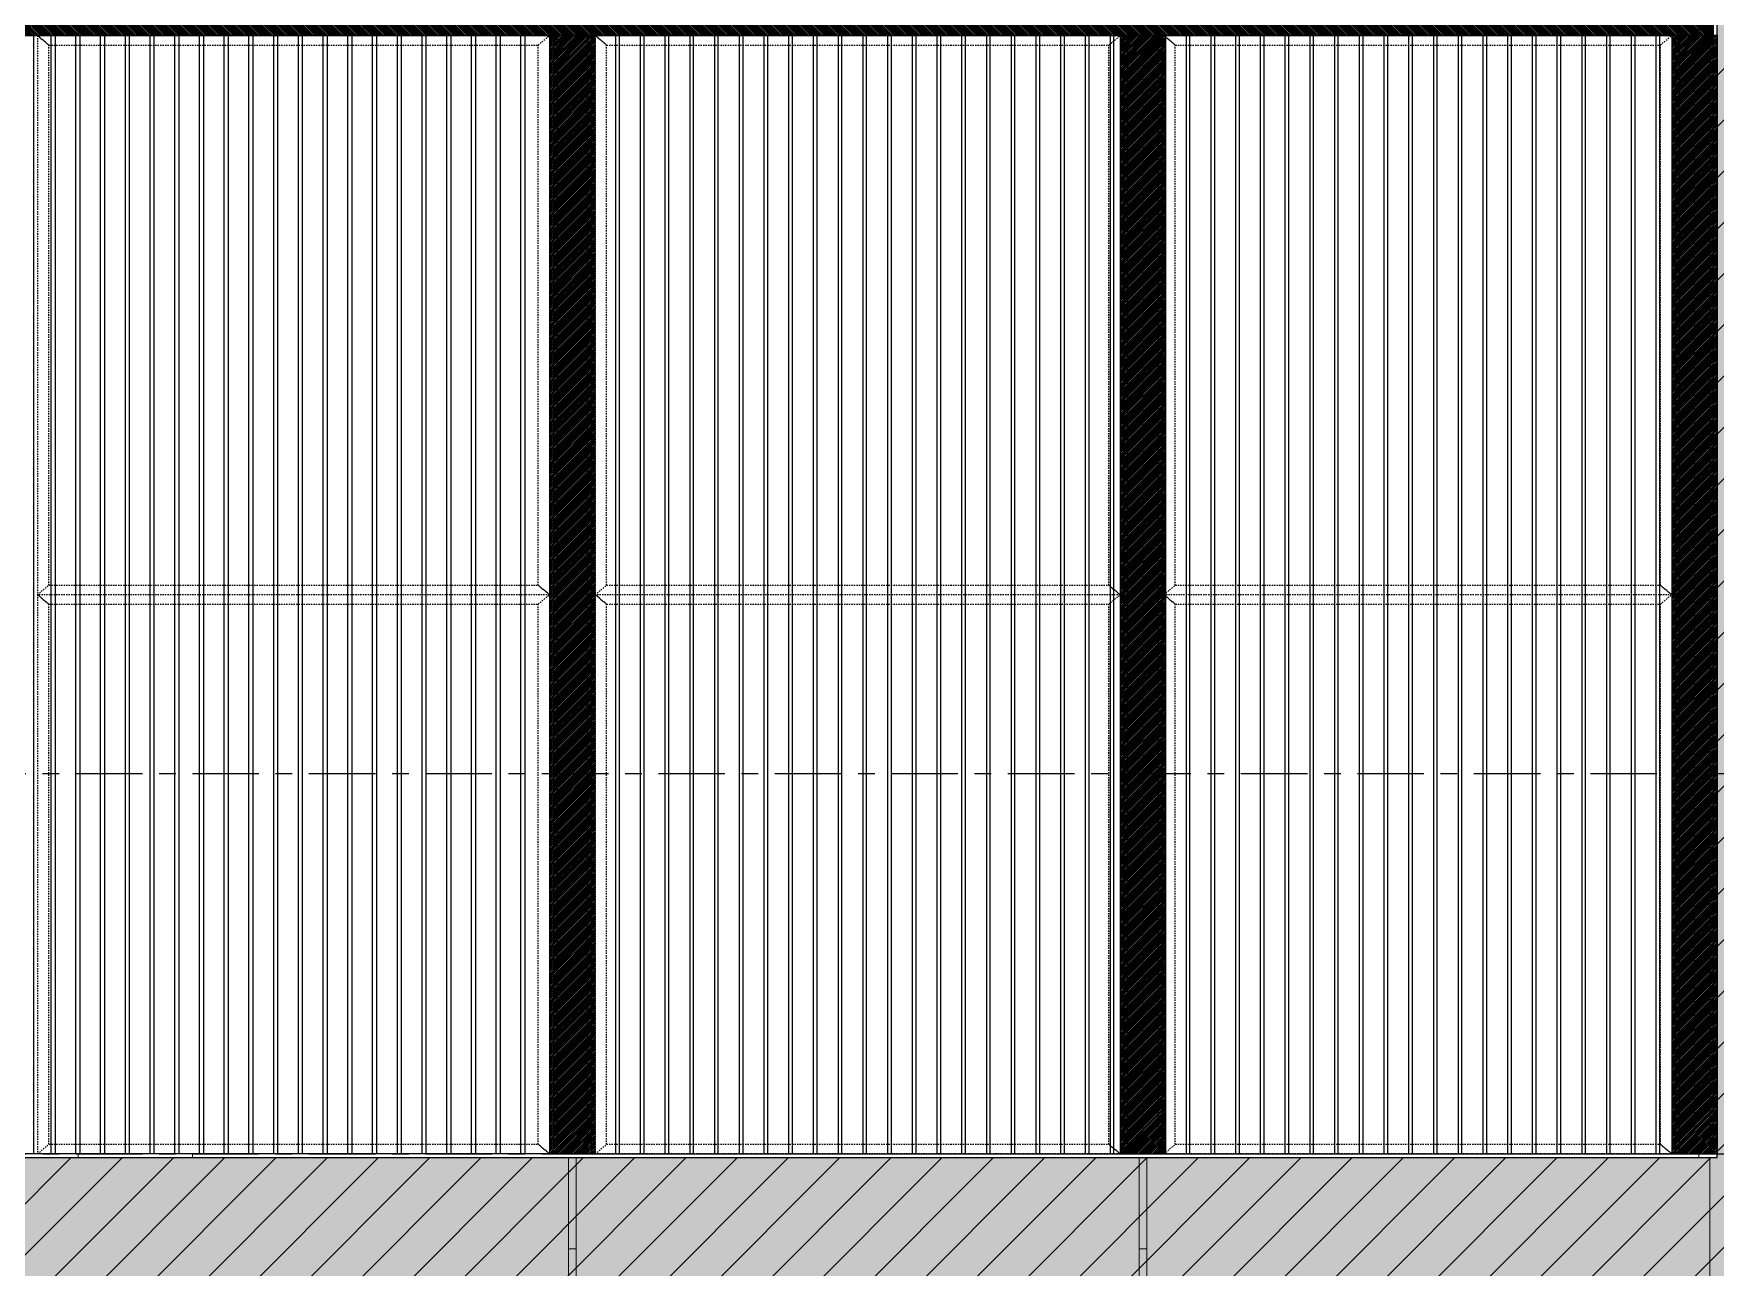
# Model space of a CAD drawing. Header units: millimetres. Extents: x 3774 to 718460, y -768339 to 192544.
# Drawn here: x 409014 to 413435, y -728615 to -725372 of the extents above; entities that cross this region are included whole.
import ezdxf
from ezdxf.xclip import XClip

# ---------------------------------------------------------------- set-up
doc = ezdxf.new("R2010")
doc.units = ezdxf.units.MM
doc.header["$XCLIPFRAME"] = 0
doc.set_wipeout_variables(frame=1)
for name, pattern in [('TA_GL_000.70000', [1.925, 0.7, -0.175, 0.175, -0.175, 0.7]), ('TA_HL_001.00000', [6.5, 3.55, -2.95]), ('XKITLINE00', [0]), ('XKITLINE02', [4, 2, -2])]:
    doc.linetypes.add(name, pattern=pattern)
for name, color, linetype in [('000 - 0_SYM_DWG_GRIDLINE_MAIN_COLOR_251', 7, 'Continuous'), ('000 - CONCRETE_COL_HATCH_', 7, 'Continuous'), ('010 - ASPG_EXTR_MAIN_COLOR_2', 7, 'Continuous'), ('010 - ASPG_EXTR_WIPEOUT_', 7, 'Continuous'), ('010 - ASPG_FRAMING_MAIN_COLOR_1', 7, 'Continuous'), ('010 - ASPG_FRAMING_SUB_COLOR_2', 7, 'Continuous'), ('010 - ASPG_FRAMING_SUB_COLOR_3', 7, 'Continuous')]:
    doc.layers.add(name, color=color, linetype=linetype)
doc.layers.add('000_AREA_ASPG_AREA_HATCH_', color=7, linetype='Continuous', plot=False)
doc.layers.add('000_AREA_ASPG_AREA_MAIN_COLOR_1', color=7, linetype='Continuous', plot=False)
doc.layers.add('Bolt', color=7, linetype='Continuous', lineweight=0)
doc.layers.add('Part', color=7, linetype='Continuous', lineweight=0)
doc.styles.add('TA', font='', dxfattribs={"height": 4.5})
doc.styles.get('TA').set_extended_font_data('Cordia New')

# ---------------------------------------------------------------- blocks, each defined once
blk = doc.blocks.new('*U5902')
at = {"layer": '000 - 0_SYM_DWG_GRIDLINE_MAIN_COLOR_251', "color": 7, "linetype": 'ByBlock', "ltscale": 5}
blk.add_line((10, 0), (-759, 0), dxfattribs=at)
at = {"color": 7, "style": 'TA', "flags": 1}
blk.add_attdef('LOCATION', (6, -6), '', height=4.5, rotation=270, dxfattribs=at)
blk = doc.blocks.new('W-1-PP19-SE-ENT3_20260407-104913_PP19_ENT3_ELE1_DIMS_1')
at = {"layer": '000 - 0_SYM_DWG_GRIDLINE_MAIN_COLOR_251', "color": 7, "linetype": 'TA_GL_000.70000', "xscale": 50.00000000000003, "yscale": 50.00000000000003, "zscale": 50.00000000000003, "rotation": 180}
blk.add_blockref('*U5902', (-27800, 106550), dxfattribs=at)
blk = doc.blocks.new('*A6363518')
at = {"layer": 'Part', "color": 7, "linetype": 'XKITLINE00', "lineweight": 0}
for p, q in [((2328.169484, -128.668902), (2192.969406, -128.668902)), ((2328.169484, -128.668902), (2328.169484, -129.068902)), ((2328.169484, -129.068902), (2192.969406, -129.068902))]:
    blk.add_line(p, q, dxfattribs=at)
blk = doc.blocks.new('*A6373519')
at = {"layer": 'Part', "color": 7, "linetype": 'XKITLINE00', "lineweight": 0}
for p, q in [((2328.969518, -124.453462), (2179.563596, -124.453462)), ((2328.169484, -131.653462), (2328.969518, -131.653462))]:
    blk.add_line(p, q, dxfattribs=at)
blk = doc.blocks.new('*A13264208')
at = {"layer": 'Part', "color": 7, "linetype": 'XKITLINE00', "lineweight": 0}
for q in [(2363.049523, -106.453462), (2363.435963, -110.453462)]:
    blk.add_line((2363.049523, -110.453462), q, dxfattribs=at)
blk = doc.blocks.new('*A13304212')
at = {"layer": 'Part', "color": 7, "linetype": 'XKITLINE00', "lineweight": 0}
for p, q in [((2335.769518, -86.773462), (2334.969518, -86.773462)), ((2334.969518, -92.053462), (2334.969518, -86.773462)), ((2335.769518, -92.053462), (2335.769518, -86.773462)), ((2334.969518, -104.053462), (2334.969518, -92.621462)), ((2335.769518, -104.053462), (2335.769518, -92.621462)), ((2334.969518, -116.053462), (2334.969518, -104.621462)), ((2335.769518, -116.053462), (2335.769518, -104.621462)), ((2334.969518, -128.053462), (2334.969518, -116.621462)), ((2335.769518, -128.053462), (2335.769518, -116.621462)), ((2334.969518, -130.133462), (2334.969518, -128.621462)), ((2335.769518, -130.133462), (2335.769518, -128.621462)), ((2334.969518, -130.133462), (2335.769518, -130.133462))]:
    blk.add_line(p, q, dxfattribs=at)
blk = doc.blocks.new('*A13314213')
at = {"layer": 'Part', "color": 7, "linetype": 'XKITLINE00', "lineweight": 0}
for p, q in [((2359.449603, -86.773462), (2358.649603, -86.773462)), ((2358.649603, -92.053462), (2358.649603, -86.773462)), ((2359.449603, -92.053462), (2359.449603, -86.773462)), ((2358.649603, -104.053462), (2358.649603, -92.621462)), ((2359.449603, -104.053462), (2359.449603, -92.621462)), ((2358.649603, -116.053462), (2358.649603, -104.621462)), ((2359.449603, -116.053462), (2359.449603, -104.621462)), ((2358.649603, -128.053462), (2358.649603, -116.621462)), ((2359.449603, -128.053462), (2359.449603, -116.621462)), ((2358.649603, -130.133462), (2358.649603, -128.621462)), ((2359.449603, -130.133462), (2359.449603, -128.621462)), ((2358.649603, -130.133462), (2359.449603, -130.133462))]:
    blk.add_line(p, q, dxfattribs=at)
blk = doc.blocks.new('*A13374219')
at = {"layer": 'Part', "color": 7, "linetype": 'XKITLINE00', "lineweight": 0}
for p, q in [((2328.969518, -124.453462), (2328.969518, -78.053462)), ((2328.969518, -78.053462), (2331.369518, -78.053462)), ((2331.369518, -124.453462), (2331.369518, -78.053462)), ((2328.969518, -124.453462), (2331.369518, -124.453462))]:
    blk.add_line(p, q, dxfattribs=at)
blk = doc.blocks.new('*A13384220')
at = {"layer": 'Part', "color": 7, "linetype": 'XKITLINE00', "lineweight": 0}
for p, q in [((2363.049523, -124.453462), (2363.049523, -78.053462)), ((2363.049523, -78.053462), (2363.435963, -78.053462)), ((2365.449523, -84.533462), (2365.449523, -84.373462)), ((2365.449523, -108.533462), (2365.449523, -108.373462)), ((2363.049523, -124.453462), (2363.435963, -124.453462))]:
    blk.add_line(p, q, dxfattribs=at)
blk = doc.blocks.new('*A13914273')
at = {"layer": 'Part', "color": 7, "linetype": 'XKITLINE00', "lineweight": 0}
for p, q in [((2351.279433, -132.533462), (2339.439433, -132.533462)), ((2339.439433, -132.533462), (2339.439433, -156.373462)), ((2351.279433, -132.533462), (2351.279433, -156.373462)), ((2351.279433, -156.373462), (2339.439433, -156.373462))]:
    blk.add_line(p, q, dxfattribs=at)
blk = doc.blocks.new('*A13924274')
at = {"layer": 'Part', "color": 7, "linetype": 'XKITLINE00', "lineweight": 0}
for p, q in [((2363.279433, -132.533462), (2351.439433, -132.533462)), ((2351.439433, -132.533462), (2351.439433, -156.373462)), ((2363.279433, -132.533462), (2363.279433, -156.373462)), ((2363.279433, -156.373462), (2351.439433, -156.373462))]:
    blk.add_line(p, q, dxfattribs=at)
blk = doc.blocks.new('*A13934275')
at = {"layer": 'Part', "color": 7, "linetype": 'XKITLINE00', "lineweight": 0}
for p, q in [((2339.279433, -132.533462), (2327.439433, -132.533462)), ((2327.439433, -132.533462), (2327.439433, -156.373462)), ((2339.279433, -132.533462), (2339.279433, -156.373462)), ((2339.279433, -156.373462), (2327.439433, -156.373462))]:
    blk.add_line(p, q, dxfattribs=at)
blk = doc.blocks.new('*A13944276')
at = {"layer": 'Part', "color": 7, "linetype": 'XKITLINE00', "lineweight": 0}
for p, q in [((2363.049523, -132.533462), (2363.049523, -124.453462)), ((2363.049523, -124.453462), (2363.435963, -124.453462)), ((2365.449523, -132.533462), (2365.449523, -132.373462)), ((2363.279433, -148.853462), (2363.435963, -148.853462))]:
    blk.add_line(p, q, dxfattribs=at)
blk = doc.blocks.new('*A13954277')
at = {"layer": 'Part', "color": 7, "linetype": 'XKITLINE00', "lineweight": 0}
for p, q in [((2328.969518, -132.533462), (2328.969518, -124.453462)), ((2328.969518, -124.453462), (2331.369518, -124.453462)), ((2331.369518, -132.533462), (2331.369518, -124.453462))]:
    blk.add_line(p, q, dxfattribs=at)
blk = doc.blocks.new('*A14024284')
at = {"layer": 'Part', "color": 7, "linetype": 'XKITLINE00', "lineweight": 0}
for p, q in [((2324.169484, -131.053462), (2324.169484, -129.233462)), ((2328.169484, -129.233462), (2324.169484, -129.233462)), ((2328.169484, -132.405462), (2328.169484, -129.233462)), ((2324.169484, -130.67527), (2328.169484, -130.67527)), ((2324.169484, -131.053462), (2324.169484, -132.453462)), ((2328.169484, -131.053462), (2324.169484, -131.053462)), ((2324.169484, -132.405462), (2328.169484, -132.405462)), ((2328.169484, -132.453462), (2324.169484, -132.453462)), ((2328.169484, -132.405462), (2328.169484, -132.453462))]:
    blk.add_line(p, q, dxfattribs=at)
blk = doc.blocks.new('*A14034285')
at = {"layer": 'Part', "color": 7, "linetype": 'XKITLINE00', "lineweight": 0}
for p, q in [((2336.249518, -130.213462), (2334.489518, -130.213462)), ((2334.489518, -130.213462), (2334.489518, -130.293462)), ((2336.249518, -130.293462), (2334.489518, -130.293462)), ((2336.249518, -130.213462), (2336.249518, -130.293462))]:
    blk.add_line(p, q, dxfattribs=at)
blk = doc.blocks.new('*A14044286')
at = {"layer": 'Part', "color": 7, "linetype": 'XKITLINE00', "lineweight": 0}
for p, q in [((2334.329518, -130.453462), (2334.489518, -130.293462)), ((2334.489518, -130.293462), (2336.249518, -130.293462)), ((2336.249518, -130.293462), (2336.409518, -130.453462))]:
    blk.add_line(p, q, dxfattribs=at)
blk = doc.blocks.new('*A14054287')
at = {"layer": 'Part', "color": 7, "linetype": 'XKITLINE00', "lineweight": 0}
for p, q in [((2335.305518, -130.133462), (2335.305518, -130.173462)), ((2335.345518, -130.213462), (2335.345518, -130.133462)), ((2335.305518, -130.173462), (2334.865518, -130.173462)), ((2334.865518, -130.173462), (2334.865518, -130.213462))]:
    blk.add_line(p, q, dxfattribs=at)
blk = doc.blocks.new('*A14064288')
at = {"layer": 'Part', "color": 7, "linetype": 'XKITLINE00', "lineweight": 0}
for p, q in [((2334.969518, -128.573462), (2334.969518, -128.621462)), ((2334.969518, -128.621462), (2335.769518, -128.621462)), ((2335.769518, -128.621462), (2335.769518, -128.573462))]:
    blk.add_line(p, q, dxfattribs=at)
blk = doc.blocks.new('*A14074289')
at = {"layer": 'Part', "color": 7, "linetype": 'XKITLINE00', "lineweight": 0}
for p, q in [((2335.345518, -129.421462), (2335.345518, -128.621462)), ((2335.345518, -128.621462), (2335.393518, -128.621462)), ((2335.393518, -129.421462), (2335.393518, -128.621462)), ((2335.345518, -128.861462), (2335.393518, -128.861462)), ((2335.345518, -129.421462), (2335.393518, -129.421462))]:
    blk.add_line(p, q, dxfattribs=at)
blk = doc.blocks.new('*A14084290')
at = {"layer": 'Part', "color": 7, "linetype": 'XKITLINE00', "lineweight": 0}
for p, q in [((2327.769484, -129.068902), (2328.169484, -129.068902)), ((2327.769484, -129.233462), (2327.769484, -129.068902)), ((2328.169484, -129.068902), (2328.169484, -129.233462))]:
    blk.add_line(p, q, dxfattribs=at)
blk = doc.blocks.new('*A14094291')
at = {"layer": 'Part', "color": 7, "linetype": 'XKITLINE00', "lineweight": 0}
for p, q in [((2328.169484, -129.068902), (2324.569406, -129.068902)), ((2324.569406, -129.068902), (2324.569406, -129.233462)), ((2328.169484, -129.233462), (2328.169484, -129.068902))]:
    blk.add_line(p, q, dxfattribs=at)
blk = doc.blocks.new('*A14214303')
at = {"layer": 'Part', "color": 7, "linetype": 'XKITLINE00', "lineweight": 0}
for p, q in [((2335.345518, -117.421462), (2335.345518, -116.621462)), ((2335.345518, -116.621462), (2335.393518, -116.621462)), ((2335.393518, -117.421462), (2335.393518, -116.621462)), ((2335.345518, -116.861462), (2335.393518, -116.861462)), ((2335.345518, -117.421462), (2335.393518, -117.421462))]:
    blk.add_line(p, q, dxfattribs=at)
blk = doc.blocks.new('*A14224304')
at = {"layer": 'Part', "color": 7, "linetype": 'XKITLINE00', "lineweight": 0}
for p, q in [((2334.969518, -116.573462), (2334.969518, -116.621462)), ((2334.969518, -116.621462), (2335.769518, -116.621462)), ((2335.769518, -116.621462), (2335.769518, -116.573462))]:
    blk.add_line(p, q, dxfattribs=at)
blk = doc.blocks.new('*A14324314')
at = {"layer": 'Bolt', "color": 7, "linetype": 'XKITLINE00', "lineweight": 0}
for p, q in [((2330.257526, -129.933462), (2330.332118, -129.933462)), ((2330.369526, -129.821462), (2330.369526, -129.896054)), ((2330.369526, -130.045462), (2330.369526, -129.97087)), ((2330.481526, -129.933462), (2330.406934, -129.933462))]:
    blk.add_line(p, q, dxfattribs=at)
blk = doc.blocks.new('*A14334315')
at = {"layer": 'Bolt', "color": 7, "linetype": 'XKITLINE02', "lineweight": 0}
for p, q in [((2330.369526, -130.356822), (2330.369526, -130.013462)), ((2330.369526, -130.356822), (2330.369526, -130.013462)), ((2330.193526, -130.293462), (2330.193526, -130.213462)), ((2330.193526, -130.293462), (2330.193526, -130.213462)), ((2330.545526, -130.293462), (2330.545526, -130.213462)), ((2330.545526, -130.293462), (2330.545526, -130.213462))]:
    blk.add_line(p, q, dxfattribs=at)
blk = doc.blocks.new('*A14344316')
at = {"layer": 'Bolt', "color": 7, "linetype": 'XKITLINE02', "lineweight": 0}
for p, q in [((2335.456878, -129.933462), (2335.113518, -129.933462)), ((2335.345518, -129.877462), (2335.305518, -129.877462)), ((2335.345518, -129.989462), (2335.305518, -129.989462)), ((2335.393518, -129.877462), (2335.345518, -129.877462)), ((2335.393518, -129.989462), (2335.345518, -129.989462))]:
    blk.add_line(p, q, dxfattribs=at)
blk = doc.blocks.new('*A14354317')
at = {"layer": 'Bolt'}
for points in [[(2334.786, -130.213), (2334.786, -130.293), (2334.674, -130.293), (2334.674, -130.213)], [(2336.066, -130.213), (2336.066, -130.293), (2335.954, -130.293), (2335.954, -130.213)]]:
    blk.add_hatch(color=7, dxfattribs=at).paths.add_polyline_path(points, flags=17)
at = {"layer": 'Bolt', "color": 7, "linetype": 'XKITLINE00', "lineweight": 0}
for p, q in [((2334.73, -130.357), (2334.73, -130.013)), ((2336.01, -130.357), (2336.01, -130.013)), ((2334.674, -130.293), (2334.674, -130.213)), ((2334.786, -130.293), (2334.786, -130.213)), ((2335.954, -130.293), (2335.954, -130.213)), ((2336.066, -130.293), (2336.066, -130.213))]:
    blk.add_line(p, q, dxfattribs=at)
blk = doc.blocks.new('*A14364318')
at = {"layer": 'Bolt'}
for points in [[(2335.074, -128.573), (2335.074, -128.525), (2335.186, -128.525), (2335.186, -128.573)], [(2335.074, -128.621), (2335.074, -128.573), (2335.186, -128.573), (2335.186, -128.621)], [(2335.554, -128.573), (2335.554, -128.525), (2335.666, -128.525), (2335.666, -128.573)], [(2335.554, -128.621), (2335.554, -128.573), (2335.666, -128.573), (2335.666, -128.621)]]:
    blk.add_hatch(color=7, dxfattribs=at).paths.add_polyline_path(points, flags=17)
at = {"layer": 'Bolt', "color": 7, "linetype": 'XKITLINE00', "lineweight": 0}
for p, q in [((2335.13, -128.685), (2335.13, -128.341)), ((2335.61, -128.685), (2335.61, -128.341)), ((2335.074, -128.573), (2335.074, -128.525)), ((2335.074, -128.621), (2335.074, -128.573)), ((2335.186, -128.573), (2335.186, -128.525)), ((2335.186, -128.621), (2335.186, -128.573)), ((2335.554, -128.573), (2335.554, -128.525)), ((2335.554, -128.621), (2335.554, -128.573)), ((2335.666, -128.573), (2335.666, -128.525)), ((2335.666, -128.621), (2335.666, -128.573))]:
    blk.add_line(p, q, dxfattribs=at)
blk = doc.blocks.new('*A14384320')
at = {"layer": 'Bolt', "color": 7, "linetype": 'XKITLINE02', "lineweight": 0}
for p, q in [((2329.489522, -128.684822), (2329.489522, -128.341462)), ((2329.489522, -128.684822), (2329.489522, -128.341462)), ((2329.313522, -128.621462), (2329.313522, -128.573462)), ((2329.313522, -128.621462), (2329.313522, -128.573462)), ((2329.433522, -128.573462), (2329.433522, -128.525462)), ((2329.433522, -128.573462), (2329.433522, -128.525462)), ((2329.545522, -128.573462), (2329.545522, -128.525462)), ((2329.545522, -128.573462), (2329.545522, -128.525462)), ((2329.665522, -128.621462), (2329.665522, -128.573462)), ((2329.665522, -128.621462), (2329.665522, -128.573462))]:
    blk.add_line(p, q, dxfattribs=at)
blk = doc.blocks.new('*A14424324')
at = {"layer": 'Bolt', "color": 7, "linetype": 'XKITLINE02', "lineweight": 0}
for p, q in [((2329.489525, -116.684822), (2329.489525, -116.341462)), ((2329.489525, -116.684822), (2329.489525, -116.341462)), ((2329.313525, -116.621462), (2329.313525, -116.573462)), ((2329.313525, -116.621462), (2329.313525, -116.573462)), ((2329.433525, -116.573462), (2329.433525, -116.525462)), ((2329.433525, -116.573462), (2329.433525, -116.525462)), ((2329.545525, -116.573462), (2329.545525, -116.525462)), ((2329.545525, -116.573462), (2329.545525, -116.525462)), ((2329.665525, -116.621462), (2329.665525, -116.573462)), ((2329.665525, -116.621462), (2329.665525, -116.573462))]:
    blk.add_line(p, q, dxfattribs=at)
blk = doc.blocks.new('*A14444326')
at = {"layer": 'Bolt', "color": 7, "linetype": 'XKITLINE02', "lineweight": 0}
for p, q in [((2329.489522, -116.684822), (2329.489522, -116.341462)), ((2329.489522, -116.684822), (2329.489522, -116.341462)), ((2329.313522, -116.621462), (2329.313522, -116.573462)), ((2329.313522, -116.621462), (2329.313522, -116.573462)), ((2329.433522, -116.573462), (2329.433522, -116.525462)), ((2329.433522, -116.573462), (2329.433522, -116.525462)), ((2329.545522, -116.573462), (2329.545522, -116.525462)), ((2329.545522, -116.573462), (2329.545522, -116.525462)), ((2329.665522, -116.621462), (2329.665522, -116.573462)), ((2329.665522, -116.621462), (2329.665522, -116.573462))]:
    blk.add_line(p, q, dxfattribs=at)
blk = doc.blocks.new('*A14454327')
at = {"layer": 'Bolt'}
for points in [[(2335.074, -116.573), (2335.074, -116.525), (2335.186, -116.525), (2335.186, -116.573)], [(2335.074, -116.621), (2335.074, -116.573), (2335.186, -116.573), (2335.186, -116.621)], [(2335.554, -116.573), (2335.554, -116.525), (2335.666, -116.525), (2335.666, -116.573)], [(2335.554, -116.621), (2335.554, -116.573), (2335.666, -116.573), (2335.666, -116.621)]]:
    blk.add_hatch(color=7, dxfattribs=at).paths.add_polyline_path(points, flags=17)
at = {"layer": 'Bolt', "color": 7, "linetype": 'XKITLINE00', "lineweight": 0}
for p, q in [((2335.13, -116.685), (2335.13, -116.341)), ((2335.61, -116.685), (2335.61, -116.341)), ((2335.074, -116.573), (2335.074, -116.525)), ((2335.074, -116.621), (2335.074, -116.573)), ((2335.186, -116.573), (2335.186, -116.525)), ((2335.186, -116.621), (2335.186, -116.573)), ((2335.554, -116.573), (2335.554, -116.525)), ((2335.554, -116.621), (2335.554, -116.573)), ((2335.666, -116.573), (2335.666, -116.525)), ((2335.666, -116.621), (2335.666, -116.573))]:
    blk.add_line(p, q, dxfattribs=at)
blk = doc.blocks.new('*A14674349')
at = {"layer": 'Part', "color": 7, "linetype": 'XKITLINE00', "lineweight": 0}
for p, q in [((2328.809518, -116.053462), (2288.969552, -116.053462)), ((2328.809518, -116.573462), (2328.809518, -116.053462)), ((2328.809518, -116.573462), (2288.969552, -116.573462))]:
    blk.add_line(p, q, dxfattribs=at)
blk = doc.blocks.new('*A14934375')
at = {"layer": 'Bolt', "color": 7, "linetype": 'XKITLINE02', "lineweight": 0}
for p, q in [((2329.489525, -128.684822), (2329.489525, -128.341462)), ((2329.489525, -128.684822), (2329.489525, -128.341462)), ((2329.313525, -128.621462), (2329.313525, -128.573462)), ((2329.313525, -128.621462), (2329.313525, -128.573462)), ((2329.433525, -128.573462), (2329.433525, -128.525462)), ((2329.433525, -128.573462), (2329.433525, -128.525462)), ((2329.545525, -128.573462), (2329.545525, -128.525462)), ((2329.545525, -128.573462), (2329.545525, -128.525462)), ((2329.665525, -128.621462), (2329.665525, -128.573462)), ((2329.665525, -128.621462), (2329.665525, -128.573462))]:
    blk.add_line(p, q, dxfattribs=at)
blk = doc.blocks.new('*A14964378')
at = {"layer": 'Bolt', "color": 7, "linetype": 'XKITLINE02', "lineweight": 0}
for p, q in [((2330.369525, -130.356822), (2330.369525, -130.013462)), ((2330.369525, -130.356822), (2330.369525, -130.013462)), ((2330.193525, -130.293462), (2330.193525, -130.213462)), ((2330.193525, -130.293462), (2330.193525, -130.213462)), ((2330.545525, -130.293462), (2330.545525, -130.213462)), ((2330.545525, -130.293462), (2330.545525, -130.213462))]:
    blk.add_line(p, q, dxfattribs=at)
blk = doc.blocks.new('*A14974379')
at = {"layer": 'Bolt', "color": 7, "linetype": 'XKITLINE00', "lineweight": 0}
for p, q in [((2330.257525, -129.933462), (2330.332117, -129.933462)), ((2330.369525, -129.821462), (2330.369525, -129.896054)), ((2330.369525, -130.045462), (2330.369525, -129.97087)), ((2330.481525, -129.933462), (2330.406933, -129.933462))]:
    blk.add_line(p, q, dxfattribs=at)
blk = doc.blocks.new('*A15174399')
at = {"layer": 'Part', "color": 7, "linetype": 'XKITLINE00', "lineweight": 0}
blk.add_line((2331.369605, -130.053462), (2331.369605, -124.453462), dxfattribs=at)
blk = doc.blocks.new('*A15184400')
at = {"layer": 'Part', "color": 7, "linetype": 'XKITLINE00', "lineweight": 0}
for p, q in [((2363.049523, -130.453462), (2331.369518, -130.453462)), ((2331.369518, -130.453462), (2331.369518, -132.533462)), ((2363.049523, -132.533462), (2363.049523, -130.453462)), ((2339.279433, -134.453462), (2339.439433, -134.453462)), ((2351.279433, -134.453462), (2351.439433, -134.453462))]:
    blk.add_line(p, q, dxfattribs=at)
blk = doc.blocks.new('*A15194401')
at = {"layer": 'Part', "color": 7, "linetype": 'XKITLINE00', "lineweight": 0}
for p, q in [((2362.889518, -128.053462), (2331.529518, -128.053462)), ((2331.529518, -128.573462), (2331.529518, -128.053462)), ((2362.889518, -128.573462), (2362.889518, -128.053462)), ((2362.889518, -128.573462), (2331.529518, -128.573462))]:
    blk.add_line(p, q, dxfattribs=at)
blk = doc.blocks.new('*A15204402')
at = {"layer": 'Part', "color": 7, "linetype": 'XKITLINE00', "lineweight": 0}
for p, q in [((2362.889518, -116.053462), (2331.529518, -116.053462)), ((2331.529518, -116.573462), (2331.529518, -116.053462)), ((2362.889518, -116.573462), (2362.889518, -116.053462)), ((2362.889518, -116.573462), (2331.529518, -116.573462))]:
    blk.add_line(p, q, dxfattribs=at)
blk = doc.blocks.new('*A15214403')
at = {"layer": 'Part', "color": 7, "linetype": 'XKITLINE00', "lineweight": 0}
for p, q in [((2358.649603, -116.573462), (2358.649603, -116.621462)), ((2358.649603, -116.621462), (2359.449603, -116.621462)), ((2359.449603, -116.621462), (2359.449603, -116.573462))]:
    blk.add_line(p, q, dxfattribs=at)
blk = doc.blocks.new('*A15224404')
at = {"layer": 'Part', "color": 7, "linetype": 'XKITLINE00', "lineweight": 0}
for p, q in [((2359.025603, -117.421462), (2359.025603, -116.621462)), ((2359.025603, -116.621462), (2359.073603, -116.621462)), ((2359.073603, -117.421462), (2359.073603, -116.621462)), ((2359.025603, -116.861462), (2359.073603, -116.861462)), ((2359.025603, -117.421462), (2359.073603, -117.421462))]:
    blk.add_line(p, q, dxfattribs=at)
blk = doc.blocks.new('*A15234405')
at = {"layer": 'Part', "color": 7, "linetype": 'XKITLINE00', "lineweight": 0}
for p, q in [((2358.649603, -128.573462), (2358.649603, -128.621462)), ((2358.649603, -128.621462), (2359.449603, -128.621462)), ((2359.449603, -128.621462), (2359.449603, -128.573462))]:
    blk.add_line(p, q, dxfattribs=at)
blk = doc.blocks.new('*A15244406')
at = {"layer": 'Part', "color": 7, "linetype": 'XKITLINE00', "lineweight": 0}
for p, q in [((2359.025603, -129.421462), (2359.025603, -128.621462)), ((2359.025603, -128.621462), (2359.073603, -128.621462)), ((2359.073603, -129.421462), (2359.073603, -128.621462)), ((2359.025603, -128.861462), (2359.073603, -128.861462)), ((2359.025603, -129.421462), (2359.073603, -129.421462))]:
    blk.add_line(p, q, dxfattribs=at)
blk = doc.blocks.new('*A15254407')
at = {"layer": 'Part', "color": 7, "linetype": 'XKITLINE00', "lineweight": 0}
for p, q in [((2358.985603, -130.133462), (2358.985603, -130.173462)), ((2359.025603, -130.213462), (2359.025603, -130.133462)), ((2358.985603, -130.173462), (2358.545603, -130.173462)), ((2358.545603, -130.173462), (2358.545603, -130.213462))]:
    blk.add_line(p, q, dxfattribs=at)
blk = doc.blocks.new('*A15264408')
at = {"layer": 'Part', "color": 7, "linetype": 'XKITLINE00', "lineweight": 0}
for p, q in [((2358.009603, -130.453462), (2358.169603, -130.293462)), ((2358.169603, -130.293462), (2359.929603, -130.293462)), ((2359.929603, -130.293462), (2360.089603, -130.453462))]:
    blk.add_line(p, q, dxfattribs=at)
blk = doc.blocks.new('*A15274409')
at = {"layer": 'Part', "color": 7, "linetype": 'XKITLINE00', "lineweight": 0}
for p, q in [((2359.929603, -130.213462), (2358.169603, -130.213462)), ((2358.169603, -130.213462), (2358.169603, -130.293462)), ((2359.929603, -130.293462), (2358.169603, -130.293462)), ((2359.929603, -130.213462), (2359.929603, -130.293462))]:
    blk.add_line(p, q, dxfattribs=at)
blk = doc.blocks.new('*A15324414')
at = {"layer": 'Bolt'}
for points in [[(2358.754, -116.573), (2358.754, -116.525), (2358.866, -116.525), (2358.866, -116.573)], [(2358.754, -116.621), (2358.754, -116.573), (2358.866, -116.573), (2358.866, -116.621)], [(2359.234, -116.573), (2359.234, -116.525), (2359.346, -116.525), (2359.346, -116.573)], [(2359.234, -116.621), (2359.234, -116.573), (2359.346, -116.573), (2359.346, -116.621)]]:
    blk.add_hatch(color=7, dxfattribs=at).paths.add_polyline_path(points, flags=17)
at = {"layer": 'Bolt', "color": 7, "linetype": 'XKITLINE00', "lineweight": 0}
for p, q in [((2358.81, -116.685), (2358.81, -116.341)), ((2359.29, -116.685), (2359.29, -116.341)), ((2358.754, -116.573), (2358.754, -116.525)), ((2358.754, -116.621), (2358.754, -116.573)), ((2358.866, -116.573), (2358.866, -116.525)), ((2358.866, -116.621), (2358.866, -116.573)), ((2359.234, -116.573), (2359.234, -116.525)), ((2359.234, -116.621), (2359.234, -116.573)), ((2359.346, -116.573), (2359.346, -116.525)), ((2359.346, -116.621), (2359.346, -116.573))]:
    blk.add_line(p, q, dxfattribs=at)
blk = doc.blocks.new('*A15334415')
at = {"layer": 'Bolt'}
for points in [[(2358.754, -128.573), (2358.754, -128.525), (2358.866, -128.525), (2358.866, -128.573)], [(2358.754, -128.621), (2358.754, -128.573), (2358.866, -128.573), (2358.866, -128.621)], [(2359.234, -128.573), (2359.234, -128.525), (2359.346, -128.525), (2359.346, -128.573)], [(2359.234, -128.621), (2359.234, -128.573), (2359.346, -128.573), (2359.346, -128.621)]]:
    blk.add_hatch(color=7, dxfattribs=at).paths.add_polyline_path(points, flags=17)
at = {"layer": 'Bolt', "color": 7, "linetype": 'XKITLINE00', "lineweight": 0}
for p, q in [((2358.81, -128.685), (2358.81, -128.341)), ((2359.29, -128.685), (2359.29, -128.341)), ((2358.754, -128.573), (2358.754, -128.525)), ((2358.754, -128.621), (2358.754, -128.573)), ((2358.866, -128.573), (2358.866, -128.525)), ((2358.866, -128.621), (2358.866, -128.573)), ((2359.234, -128.573), (2359.234, -128.525)), ((2359.234, -128.621), (2359.234, -128.573)), ((2359.346, -128.573), (2359.346, -128.525)), ((2359.346, -128.621), (2359.346, -128.573))]:
    blk.add_line(p, q, dxfattribs=at)
blk = doc.blocks.new('*A15344416')
at = {"layer": 'Bolt'}
for points in [[(2358.466, -130.213), (2358.466, -130.293), (2358.354, -130.293), (2358.354, -130.213)], [(2359.746, -130.213), (2359.746, -130.293), (2359.634, -130.293), (2359.634, -130.213)]]:
    blk.add_hatch(color=7, dxfattribs=at).paths.add_polyline_path(points, flags=17)
at = {"layer": 'Bolt', "color": 7, "linetype": 'XKITLINE00', "lineweight": 0}
for p, q in [((2358.41, -130.357), (2358.41, -130.013)), ((2359.69, -130.357), (2359.69, -130.013)), ((2358.354, -130.293), (2358.354, -130.213)), ((2358.466, -130.293), (2358.466, -130.213)), ((2359.634, -130.293), (2359.634, -130.213)), ((2359.746, -130.293), (2359.746, -130.213))]:
    blk.add_line(p, q, dxfattribs=at)
blk = doc.blocks.new('*A15354417')
at = {"layer": 'Bolt', "color": 7, "linetype": 'XKITLINE02', "lineweight": 0}
for p, q in [((2359.136963, -129.933462), (2358.793603, -129.933462)), ((2359.025603, -129.877462), (2358.985603, -129.877462)), ((2359.025603, -129.989462), (2358.985603, -129.989462)), ((2359.073603, -129.877462), (2359.025603, -129.877462)), ((2359.073603, -129.989462), (2359.025603, -129.989462))]:
    blk.add_line(p, q, dxfattribs=at)
blk = doc.blocks.new('W-1-PP19-SE-ENT3_20260407-111149_PP19_ENT3_SE_ELE3')
at = {"color": 7, "lineweight": 0, "xscale": 125, "yscale": 125, "zscale": 125}
for name in ['*A13374219', '*A13384220', '*A13304212', '*A13314213', '*A13264208', '*A14674349', '*A14444326', '*A14424324', '*A15204402', '*A14454327', '*A15324414', '*A14224304', '*A14214303', '*A15214403', '*A15224404', '*A6373519', '*A13954277', '*A15174399', '*A13944276', '*A14384320', '*A14934375', '*A15194401', '*A14364318', '*A15334415', '*A6363518', '*A14064288', '*A14074289', '*A15234405', '*A15244406', '*A14094291', '*A14084290', '*A14024284', '*A14964378', '*A14334315', '*A14974379', '*A14324314', '*A14354317', '*A14054287', '*A14344316', '*A15344416', '*A15254407', '*A15354417', '*A15184400', '*A14044286', '*A14034285', '*A15264408', '*A15274409', '*A13934275', '*A13914273', '*A13924274']:
    blk.add_blockref(name, (-296446.190625, 122106.68275), dxfattribs=at)
blk = doc.blocks.new('A$Cc95a8f7c')
at = {"layer": '000 - CONCRETE_COL_HATCH_', "transparency": 33554585}
h = blk.add_hatch(dxfattribs=at)
h.set_pattern_fill('AR-CONC', scale=2.5)
h.paths.add_polyline_path([(-9706.691625, -12559.999625), (-14206.257875, -12559.999625), (-14206.257875, -15540), (-24.997375, -15540), (-24.997375, -12559.999625), (-3726.691625, -12559.999625), (-3726.691625, 300), (-9706.691625, 300)])
h = blk.add_hatch(dxfattribs=at)
h.set_pattern_fill('ANSI31', scale=30)
h.paths.add_polyline_path([(-3726.691625, -12559.999625), (-24.997375, -12559.999625), (-24.997375, -15540), (-14206.257875, -15540), (-14206.257875, -12559.999625), (-9706.691625, -12559.999625), (-9706.691625, 300), (-3726.691625, 300)])
at = {"layer": '000 - CONCRETE_COL_HATCH_', "color": 7}
blk.add_lwpolyline([(-3726.691625, -12559.999625), (-24.997375, -12559.999625), (-24.997375, -15540), (-14206.257875, -15540), (-14206.257875, -12559.999625), (-9706.691625, -12559.999625), (-9706.691625, 300), (-3726.691625, 300)], close=True, dxfattribs=at)
blk.add_lwpolyline([(-3726.691625, -12559.999625), (-24.997375, -12559.999625), (-24.997375, -15540), (-14206.257875, -15540), (-14206.257875, -12559.999625), (-9706.691625, -12559.999625), (-9706.691625, 300), (-3726.691625, 300)], close=True, dxfattribs=at)
blk.add_lwpolyline([(-3726.691625, -12559.999625), (-24.997375, -12559.999625), (-24.997375, -15540), (-14206.257875, -15540), (-14206.257875, -12559.999625), (-9706.691625, -12559.999625), (-9706.691625, 300), (-3726.691625, 300)], close=True, dxfattribs=at)
blk.add_lwpolyline([(-3726.691625, -12559.999625), (-24.997375, -12559.999625), (-24.997375, -15540), (-14206.257875, -15540), (-14206.257875, -12559.999625), (-9706.691625, -12559.999625), (-9706.691625, 300), (-3726.691625, 300)], close=True, dxfattribs=at)
blk = doc.blocks.new('W-1-PP19-SE-ENT3_20260407-141310_PP19_ENT3_PRECAST_HATCH')
at = {"color": 7}
blk.add_blockref('A$Cc95a8f7c', (-46357.4, 85502.9), dxfattribs=at)
blk = doc.blocks.new('W-1-PP19-SE-ENT3_20260407-141433PP19_ENT3_PRECAST_HATCH')
at = {"color": 7}
blk.add_blockref('W-1-PP19-SE-ENT3_20260407-141310_PP19_ENT3_PRECAST_HATCH', (55047.4, 32597.1), dxfattribs=at)
blk = doc.blocks.new('*U8019')
at = {"color": 7}
blk.add_wipeout([(50, 0), (1450, 0), (1450, 2940), (50, 2940)], dxfattribs=at).dxf.layer = '010 - ASPG_EXTR_WIPEOUT_'
at = {"layer": '010 - ASPG_EXTR_MAIN_COLOR_2', "color": 7}
for points in [[(113.3, 0), (123.5, 0), (123.5, 2940), (113.3, 2940)], [(178.3, 0), (188.5, 0), (188.5, 2940), (178.3, 2940)], [(243.3, 0), (253.5, 0), (253.5, 2940), (243.3, 2940)], [(308.3, 0), (318.5, 0), (318.5, 2940), (308.3, 2940)], [(373.3, 0), (383.5, 0), (383.5, 2940), (373.3, 2940)], [(438.3, 0), (448.5, 0), (448.5, 2940), (438.3, 2940)], [(503.3, 0), (513.5, 0), (513.5, 2940), (503.3, 2940)], [(568.3, 0), (578.5, 0), (578.5, 2940), (568.3, 2940)], [(633.3, 0), (643.5, 0), (643.5, 2940), (633.3, 2940)], [(698.3, 0), (708.5, 0), (708.5, 2940), (698.3, 2940)], [(763.3, 0), (773.5, 0), (773.5, 2940), (763.3, 2940)], [(828.3, 0), (838.5, 0), (838.5, 2940), (828.3, 2940)], [(893.3, 0), (903.5, 0), (903.5, 2940), (893.3, 2940)], [(958.3, 0), (968.5, 0), (968.5, 2940), (958.3, 2940)], [(1023.3, 0), (1033.5, 0), (1033.5, 2940), (1023.3, 2940)], [(1088.3, 0), (1098.5, 0), (1098.5, 2940), (1088.3, 2940)], [(1153.3, 0), (1163.5, 0), (1163.5, 2940), (1153.3, 2940)], [(1218.3, 0), (1228.5, 0), (1228.5, 2940), (1218.3, 2940)], [(1283.3, 0), (1293.5, 0), (1293.5, 2940), (1283.3, 2940)], [(1348.3, 0), (1358.5, 0), (1358.5, 2940), (1348.3, 2940)], [(1413.3, 0), (1423.5, 0), (1423.5, 2940), (1413.3, 2940)]]:
    blk.add_lwpolyline(points, close=True, dxfattribs=at)
at = {"layer": '010 - ASPG_FRAMING_SUB_COLOR_2', "color": 7}
blk.add_lwpolyline([(50, 0), (1450, 0), (1450, 2940), (50, 2940)], close=True, dxfattribs=at)
at = {"color": 7}
for points in [[(-50, 0), (50, 0), (50, 2940), (-50, 2940)], [(1450, 0), (1550, 0), (1550, 2940), (1450, 2940)]]:
    blk.add_wipeout(points, dxfattribs=at).dxf.layer = '010 - ASPG_EXTR_WIPEOUT_'
at = {"layer": '010 - ASPG_FRAMING_MAIN_COLOR_1', "color": 7}
for points in [[(-50, 0), (-40, 0), (-40, 2940), (-50, 2940)], [(40, 0), (50, 0), (50, 2940), (40, 2940)], [(1450, 0), (1460, 0), (1460, 2940), (1450, 2940)], [(1540, 0), (1550, 0), (1550, 2940), (1540, 2940)]]:
    blk.add_lwpolyline(points, close=True, dxfattribs=at)
at = {"layer": '010 - ASPG_FRAMING_SUB_COLOR_2', "color": 7}
for points in [[(-50, 0), (50, 0), (50, 2940), (-50, 2940)], [(1450, 0), (1550, 0), (1550, 2940), (1450, 2940)]]:
    blk.add_lwpolyline(points, close=True, dxfattribs=at)
blk = doc.blocks.new('*U8020')
at = {"color": 7}
blk.add_wipeout([(50, 0), (1400, 0), (1400, 2940), (50, 2940)], dxfattribs=at).dxf.layer = '010 - ASPG_EXTR_WIPEOUT_'
at = {"layer": '010 - ASPG_EXTR_MAIN_COLOR_2', "color": 7}
for points in [[(113.3, 0), (123.5, 0), (123.5, 2940), (113.3, 2940)], [(178.3, 0), (188.5, 0), (188.5, 2940), (178.3, 2940)], [(243.3, 0), (253.5, 0), (253.5, 2940), (243.3, 2940)], [(308.3, 0), (318.5, 0), (318.5, 2940), (308.3, 2940)], [(373.3, 0), (383.5, 0), (383.5, 2940), (373.3, 2940)], [(438.3, 0), (448.5, 0), (448.5, 2940), (438.3, 2940)], [(503.3, 0), (513.5, 0), (513.5, 2940), (503.3, 2940)], [(568.3, 0), (578.5, 0), (578.5, 2940), (568.3, 2940)], [(633.3, 0), (643.5, 0), (643.5, 2940), (633.3, 2940)], [(698.3, 0), (708.5, 0), (708.5, 2940), (698.3, 2940)], [(763.3, 0), (773.5, 0), (773.5, 2940), (763.3, 2940)], [(828.3, 0), (838.5, 0), (838.5, 2940), (828.3, 2940)], [(893.3, 0), (903.5, 0), (903.5, 2940), (893.3, 2940)], [(958.3, 0), (968.5, 0), (968.5, 2940), (958.3, 2940)], [(1023.3, 0), (1033.5, 0), (1033.5, 2940), (1023.3, 2940)], [(1088.3, 0), (1098.5, 0), (1098.5, 2940), (1088.3, 2940)], [(1153.3, 0), (1163.5, 0), (1163.5, 2940), (1153.3, 2940)], [(1218.3, 0), (1228.5, 0), (1228.5, 2940), (1218.3, 2940)], [(1283.3, 0), (1293.5, 0), (1293.5, 2940), (1283.3, 2940)], [(1348.3, 0), (1358.5, 0), (1358.5, 2940), (1348.3, 2940)]]:
    blk.add_lwpolyline(points, close=True, dxfattribs=at)
at = {"layer": '010 - ASPG_FRAMING_SUB_COLOR_2', "color": 7}
blk.add_lwpolyline([(50, 0), (1400, 0), (1400, 2940), (50, 2940)], close=True, dxfattribs=at)
at = {"color": 7}
for points in [[(-50, 0), (50, 0), (50, 2940), (-50, 2940)], [(1400, 0), (1500, 0), (1500, 2940), (1400, 2940)]]:
    blk.add_wipeout(points, dxfattribs=at).dxf.layer = '010 - ASPG_EXTR_WIPEOUT_'
at = {"layer": '010 - ASPG_FRAMING_MAIN_COLOR_1', "color": 7}
for points in [[(-50, 0), (-40, 0), (-40, 2940), (-50, 2940)], [(40, 0), (50, 0), (50, 2940), (40, 2940)], [(1400, 0), (1410, 0), (1410, 2940), (1400, 2940)], [(1490, 0), (1500, 0), (1500, 2940), (1490, 2940)]]:
    blk.add_lwpolyline(points, close=True, dxfattribs=at)
at = {"layer": '010 - ASPG_FRAMING_SUB_COLOR_2', "color": 7}
for points in [[(-50, 0), (50, 0), (50, 2940), (-50, 2940)], [(1400, 0), (1500, 0), (1500, 2940), (1400, 2940)]]:
    blk.add_lwpolyline(points, close=True, dxfattribs=at)
blk = doc.blocks.new('*U8018')
at = {"color": 7}
blk.add_wipeout([(50, 0), (1416.3, 0), (1416.3, 2940), (50, 2940)], dxfattribs=at).dxf.layer = '010 - ASPG_EXTR_WIPEOUT_'
at = {"layer": '010 - ASPG_EXTR_MAIN_COLOR_2', "color": 7}
for points in [[(125, 0), (135.2, 0), (135.2, 2940), (125, 2940)], [(190, 0), (200.2, 0), (200.2, 2940), (190, 2940)], [(255, 0), (265.2, 0), (265.2, 2940), (255, 2940)], [(320, 0), (330.2, 0), (330.2, 2940), (320, 2940)], [(385, 0), (395.2, 0), (395.2, 2940), (385, 2940)], [(450, 0), (460.2, 0), (460.2, 2940), (450, 2940)], [(515, 0), (525.2, 0), (525.2, 2940), (515, 2940)], [(580, 0), (590.2, 0), (590.2, 2940), (580, 2940)], [(645, 0), (655.2, 0), (655.2, 2940), (645, 2940)], [(710, 0), (720.2, 0), (720.2, 2940), (710, 2940)], [(775, 0), (785.2, 0), (785.2, 2940), (775, 2940)], [(840, 0), (850.2, 0), (850.2, 2940), (840, 2940)], [(905, 0), (915.2, 0), (915.2, 2940), (905, 2940)], [(970, 0), (980.2, 0), (980.2, 2940), (970, 2940)], [(1035, 0), (1045.2, 0), (1045.2, 2940), (1035, 2940)], [(1100, 0), (1110.2, 0), (1110.2, 2940), (1100, 2940)], [(1165, 0), (1175.2, 0), (1175.2, 2940), (1165, 2940)], [(1230, 0), (1240.2, 0), (1240.2, 2940), (1230, 2940)], [(1295, 0), (1305.2, 0), (1305.2, 2940), (1295, 2940)], [(1360, 0), (1370.2, 0), (1370.2, 2940), (1360, 2940)]]:
    blk.add_lwpolyline(points, close=True, dxfattribs=at)
at = {"layer": '010 - ASPG_FRAMING_SUB_COLOR_2', "color": 7}
blk.add_lwpolyline([(50, 0), (1416.3, 0), (1416.3, 2940), (50, 2940)], close=True, dxfattribs=at)
at = {"color": 7}
blk.add_wipeout([(-50, 0), (50, 0), (50, 2940), (-50, 2940)], dxfattribs=at).dxf.layer = '010 - ASPG_EXTR_WIPEOUT_'
at = {"layer": '010 - ASPG_FRAMING_MAIN_COLOR_1', "color": 7}
for points in [[(-50, 0), (-40, 0), (-40, 2940), (-50, 2940)], [(40, 0), (50, 0), (50, 2940), (40, 2940)]]:
    blk.add_lwpolyline(points, close=True, dxfattribs=at)
at = {"layer": '010 - ASPG_FRAMING_SUB_COLOR_2', "color": 7}
blk.add_lwpolyline([(-50, 0), (50, 0), (50, 2940), (-50, 2940)], close=True, dxfattribs=at)
blk = doc.blocks.new('*U7966')
at = {"color": 7}
blk.add_wipeout([(0, 0), (77.5, 0), (77.5, 2950), (0, 2950)], dxfattribs=at)
blk.add_lwpolyline([(0, 0), (77.5, 0), (77.5, 2950), (0, 2950)], close=True, dxfattribs=at)
blk = doc.blocks.new('*U8162')
at = {"layer": '010 - ASPG_FRAMING_SUB_COLOR_3', "color": 7, "linetype": 'ByBlock'}
for points in [[(0, 0), (0, 1346.3), (25, 1316.3), (25, 30), (0, 0)], [(1470, 1346.3), (0, 1346.3), (25, 1316.3), (1445, 1316.3)], [(1470, 0), (1470, 1346.3), (1445, 1316.3), (1445, 30), (1470, 0)], [(25, 30), (1445, 30), (1470, 0), (0, 0), (25, 30)]]:
    blk.add_lwpolyline(points, close=True, dxfattribs=at)
blk = doc.blocks.new('*U8147')
at = {"layer": '010 - ASPG_FRAMING_SUB_COLOR_3', "color": 7, "linetype": 'ByBlock'}
for points in [[(0, 0), (0, 1380), (25, 1350), (25, 30), (0, 0)], [(1470, 1380), (0, 1380), (25, 1350), (1445, 1350)], [(1470, 0), (1470, 1380), (1445, 1350), (1445, 30), (1470, 0)], [(25, 30), (1445, 30), (1470, 0), (0, 0), (25, 30)]]:
    blk.add_lwpolyline(points, close=True, dxfattribs=at)
blk = doc.blocks.new('*U8163')
at = {"layer": '010 - ASPG_FRAMING_SUB_COLOR_3', "color": 7, "linetype": 'ByBlock'}
for points in [[(0, 0), (0, 1335), (25, 1305), (25, 30), (0, 0)], [(1470, 1335), (0, 1335), (25, 1305), (1445, 1305)], [(1470, 0), (1470, 1335), (1445, 1305), (1445, 30), (1470, 0)], [(25, 30), (1445, 30), (1470, 0), (0, 0), (25, 30)]]:
    blk.add_lwpolyline(points, close=True, dxfattribs=at)
blk = doc.blocks.new('*U8194')
at = {"layer": '000_AREA_ASPG_AREA_HATCH_', "transparency": 33554539}
h = blk.add_hatch(dxfattribs=at)
h.set_pattern_fill('ANSI31')
h.set_pattern_definition([(45, (-24.4354, 2914.1105), (-2.245064, 2.245064), [])])
h.paths.add_polyline_path([(-60, 0), (60, 0), (60, 2940), (-60, 2940)])
at = {"layer": '000_AREA_ASPG_AREA_MAIN_COLOR_1', "color": 7}
blk.add_lwpolyline([(-60, 0), (60, 0), (60, 2940), (-60, 2940)], close=True, dxfattribs=at)
blk = doc.blocks.new('*U8198')
at = {"layer": '000_AREA_ASPG_AREA_HATCH_', "transparency": 33554539}
h = blk.add_hatch(dxfattribs=at)
h.set_pattern_fill('ANSI31')
h.set_pattern_definition([(45, (-24.4354, 4467.9105), (-2.245064, 2.245064), [])])
h.paths.add_polyline_path([(-60, 0), (60, 0), (60, 4493.8), (-60, 4493.8)])
at = {"layer": '000_AREA_ASPG_AREA_MAIN_COLOR_1', "color": 7}
blk.add_lwpolyline([(-60, 0), (60, 0), (60, 4493.8), (-60, 4493.8)], close=True, dxfattribs=at)

msp = doc.modelspace()

# ---------------------------------------------------------------- block references
at = {"color": 7}
ref = msp.add_blockref('W-1-PP19-SE-ENT3_20260407-111149_PP19_ENT3_SE_ELE3', (414456.105, -833866.64), dxfattribs=at)
XClip(ref).set_block_clipping_path([(-32830.0732933623, 98192.9450294074), (1428.5091477262, 121044.4843190958)])

# ---------------------------------------------------------------- next in the draw order: block references
ref = msp.add_blockref('W-1-PP19-SE-ENT3_20260407-141433PP19_ENT3_PRECAST_HATCH', (414456.105, -833866.64), dxfattribs=at)
XClip(ref).set_block_clipping_path([(-32830.0732933624, 98192.9450294074), (2023.6130077739, 121044.4843190958)])

# ---------------------------------------------------------------- next in the draw order: block references
msp.add_blockref('*U8019', (410430.105, -728316.64), dxfattribs=at)

# ---------------------------------------------------------------- next in the draw order: block references
at = {"color": 7, "xscale": -1}
msp.add_blockref('*U8018', (410430.105, -728316.64), dxfattribs=at)
at = {"color": 7}
msp.add_blockref('*U8020', (411930.105, -728316.64), dxfattribs=at)

# ---------------------------------------------------------------- next in the draw order: block references
at = {"color": 7, "xscale": -1}
msp.add_blockref('*U7966', (409013.805, -728316.64), dxfattribs=at)
at = {"color": 7}
for p in [(410430.105, -728316.64), (411930.105, -728316.64), (413380.105, -728316.64)]:
    msp.add_blockref('*U8194', p, dxfattribs=at)
at = {"color": 7, "linetype": 'TA_HL_001.00000', "rotation": 90}
for name, p in [('*U8147', (411870.105, -726846.64)), ('*U8163', (413320.105, -726846.64)), ('*U8147', (411870.105, -728316.64)), ('*U8163', (413320.105, -728316.64))]:
    msp.add_blockref(name, p, dxfattribs=at)

# ---------------------------------------------------------------- next in the draw order: block references
at = {"color": 7}
msp.add_blockref('W-1-PP19-SE-ENT3_20260407-104913_PP19_ENT3_ELE1_DIMS_1', (414456.105, -833866.64), dxfattribs=at)
at = {"color": 7, "rotation": 90}
msp.add_blockref('*U8198', (413430.105, -725316.64), dxfattribs=at)
at = {"color": 7, "linetype": 'TA_HL_001.00000', "rotation": 90}
for p in [(410370.105, -726846.64), (410370.105, -728316.64)]:
    msp.add_blockref('*U8162', p, dxfattribs=at)
at = {"layer": '000 - 0_SYM_DWG_GRIDLINE_MAIN_COLOR_251', "color": 7, "linetype": 'TA_GL_000.70000', "xscale": 50.00000000000003, "yscale": 50.00000000000003, "zscale": 50.00000000000003, "rotation": 180}
msp.add_blockref('*U5902', (386656.105, -728316.64), dxfattribs=at)

doc.saveas('drawing.dxf')
